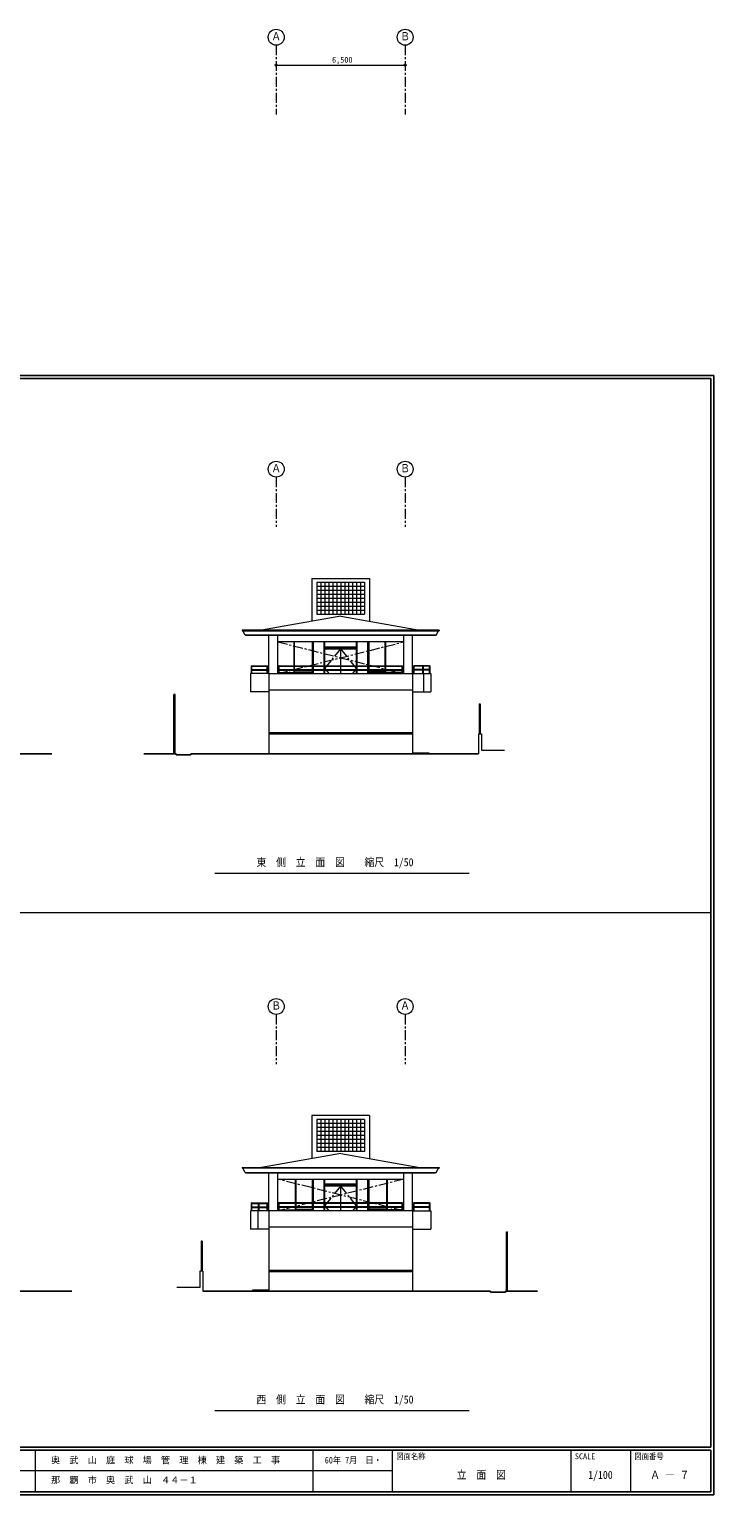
# Model space of a CAD drawing. Units: millimetres, scale not verified, with parts at other scales. Extents: x -39050 to 40550, y -28200 to 45642.
# Drawn here: x 6054 to 40550, y -28200 to 45642 of the extents above; entities that cross this region are included whole.
import ezdxf
from ezdxf.enums import TextEntityAlignment as Align

# ---------------------------------------------------------------- set-up
doc = ezdxf.new("R2010")
doc.units = ezdxf.units.MM
doc.header["$LTSCALE"] = 100
doc.header["$PDMODE"] = 32
doc.header["$PDSIZE"] = 100
doc.linetypes.add('CHAIN1', pattern=[8, 5, -1, 1, -1])
for name, color, linetype, lineweight in [('0-0_基準線･符号', 7, 'CHAIN1', 9), ('0-2_寸法線･文字', 7, 'Continuous', 9), ('0-3_躯体', 3, 'Continuous', 18), ('0-6_文字', 2, 'Continuous', 18), ('0-7_建具', 7, 'Continuous', 9), ('0-8_仕上(太)', 3, 'Continuous', 18), ('0-9_仕上(中)', 7, 'Continuous', 9), ('0-A_仕上(細)', 4, 'Continuous', 9), ('0-F_その他', 7, 'Continuous', 9), ('F-8_F-8ﾚｲﾔ', 5, 'Continuous', 25)]:
    doc.layers.add(name, color=color, linetype=linetype, lineweight=lineweight)
doc.layers.add('F-6_F-6ﾚｲﾔ', color=2, linetype='Continuous')
doc.styles.add('ＭＳ ゴシック', font='')
doc.styles.get('ＭＳ ゴシック').set_extended_font_data('MS Gothic')

msp = doc.modelspace()

# ---------------------------------------------------------------- linework, layer by layer
at = {"layer": '0-0_基準線･符号'}
for p, q in [((18500, 44842.5), (18500, 41342.5)), ((25000, 44842.5), (25000, 41342.5)), ((18500, 23075), (18500, 20575)), ((25000, 23075), (25000, 20575)), ((18500, -4000), (18500, -6500)), ((25000, -4000), (25000, -6500))]:
    msp.add_line(p, q, dxfattribs=at)
at = {"layer": '0-2_寸法線･文字'}
msp.add_line((18500, 43842.5), (25000, 43842.5), dxfattribs=at)
for centre in [(18500, 45242.5), (25000, 45242.5), (18500, 23475), (25000, 23475), (18500, -3600), (25000, -3600)]:
    msp.add_circle(centre, 400, dxfattribs=at)
at = {"layer": '0-2_寸法線･文字', "color": 6}
for p in [(18500, 43842.5), (25000, 43842.5)]:
    msp.add_point(p, dxfattribs=at)
at = {"layer": '0-3_躯体'}
for p, q in [((21750, 16075), (17753.9, 15358.5)), ((21750, 16075), (25746.1, 15358.5)), ((16786.4, 15358.5), (16786.4, 15328.5)), ((26713.6, 15358.5), (16786.4, 15358.5)), ((16813.7, 15328.5), (16786.4, 15328.5)), ((16942.5, 15105.4), (16796.4, 15358.5)), ((16964.8, 15094.7), (16958.6, 15105.4)), ((26535.2, 15094.7), (16964.8, 15094.7)), ((26535.2, 15094.7), (26541.4, 15105.4)), ((26557.5, 15105.4), (26703.6, 15358.5)), ((26686.3, 15328.5), (26713.6, 15328.5)), ((26713.6, 15358.5), (26713.6, 15328.5)), ((28725, 11645), (28785, 11645)), ((25375, 9175), (26200, 9175)), ((28850, 9315), (30009.3, 9315)), ((21750, -11000), (17753.9, -11716.5)), ((21750, -11000), (25746.1, -11716.5)), ((16786.4, -11716.5), (26713.6, -11716.5)), ((16786.4, -11716.5), (16786.4, -11746.5)), ((16813.7, -11746.5), (16786.4, -11746.5)), ((16942.5, -11969.6), (16796.4, -11716.5)), ((26557.5, -11969.6), (26703.6, -11716.5)), ((26686.3, -11746.5), (26713.6, -11746.5)), ((26713.6, -11716.5), (26713.6, -11746.5)), ((16964.8, -11980.3), (16958.6, -11969.6)), ((16964.8, -11980.3), (26535.2, -11980.3)), ((26535.2, -11980.3), (26541.4, -11969.6)), ((14775, -15430), (14715, -15430)), ((14650, -17760), (13490.7, -17760)), ((18125, -17900), (17300, -17900))]:
    msp.add_line(p, q, dxfattribs=at)
for points in [[(28700, 10145), (28700, 9125), (26200, 9125)], [(28700, 10145), (28850, 10145), (28850, 9315)], [(14800, -16930), (14650, -16930), (14650, -17760)], [(14800, -16930), (14800, -17950), (17300, -17950)]]:
    msp.add_lwpolyline(points, dxfattribs=at)
at = {"layer": '0-6_文字', "color": 3}
for p, q in [((15403.7, 3125), (28232.4, 3125)), ((15403.7, -23950), (28232.4, -23950))]:
    msp.add_line(p, q, dxfattribs=at)
at = {"layer": '0-7_建具', "color": 4}
for p, q in [((19397.5, 13225), (19397.5, 14775)), ((19427.5, 13265), (19427.5, 14775)), ((20320, 13265), (20320, 14775)), ((20350, 13188), (20350, 14775)), ((20385, 13175), (20385, 14775)), ((20915, 13175), (20915, 14775)), ((20950, 13175), (20950, 14775)), ((22550, 13175), (22550, 14775)), ((22585, 13175), (22585, 14775)), ((23115, 13175), (23115, 14775)), ((23150, 13188), (23150, 14775)), ((23180, 13265), (23180, 14775)), ((23997.5, 13265), (23997.5, 14775)), ((24027.5, 13225), (24027.5, 14775)), ((20950, 14525), (22550, 14525)), ((20950, 14490), (22550, 14490)), ((20950, 14425), (22550, 14425)), ((21750, 13175), (21750, 14425)), ((18575, 13225), (20350, 13225)), ((18575, 13188), (20350, 13188)), ((19427.5, 13265), (20320, 13265)), ((24925, 13225), (23150, 13225)), ((24925, 13188), (23150, 13188)), ((23997.5, 13265), (23180, 13265)), ((19472.5, -13850), (19472.5, -12300)), ((19502.5, -13810), (19502.5, -12300)), ((20320, -13810), (20320, -12300)), ((20350, -13887), (20350, -12300)), ((20385, -13900), (20385, -12300)), ((20915, -13900), (20915, -12300)), ((20950, -13900), (20950, -12300)), ((22550, -12550), (20950, -12550)), ((22550, -13900), (22550, -12300)), ((22585, -13900), (22585, -12300)), ((23115, -13900), (23115, -12300)), ((23150, -13887), (23150, -12300)), ((23180, -13810), (23180, -12300)), ((24072.5, -13810), (24072.5, -12300)), ((24102.5, -13850), (24102.5, -12300)), ((22550, -12585), (20950, -12585)), ((22550, -12650), (20950, -12650)), ((21750, -13900), (21750, -12650)), ((18575, -13850), (20350, -13850)), ((18575, -13887), (20350, -13887)), ((19502.5, -13810), (20320, -13810)), ((24925, -13850), (23150, -13850)), ((24925, -13887), (23150, -13887)), ((24072.5, -13810), (23180, -13810))]:
    msp.add_line(p, q, dxfattribs=at)
at = {"layer": '0-7_建具', "color": 4, "linetype": 'CHAIN1'}
for p, q in [((20950, 13425), (21750, 14425)), ((22550, 13425), (21750, 14425)), ((20950, 13425), (21150, 13175)), ((22550, 13425), (22350, 13175)), ((20950, -13650), (21750, -12650)), ((22550, -13650), (21750, -12650)), ((20950, -13650), (21150, -13900)), ((22550, -13650), (22350, -13900))]:
    msp.add_line(p, q, dxfattribs=at)
at = {"layer": '0-8_仕上(太)'}
for p, q in [((18125, 13175), (18125, 9125)), ((13400, 12125), (13340, 12125)), ((13340, 9125), (13340, 12125)), ((13400, 9125), (13400, 12125)), ((28725, 11645), (28725, 10145)), ((28785, 11645), (28785, 10145)), ((26200, 9175), (26200, 9125)), ((25375, -13900), (25375, -17950)), ((14715, -15430), (14715, -16930)), ((14775, -15430), (14775, -16930)), ((30100, -14950), (30160, -14950)), ((30100, -17950), (30100, -14950)), ((30160, -17950), (30160, -14950)), ((17300, -17900), (17300, -17950))]:
    msp.add_line(p, q, dxfattribs=at)
for points in [[(18125, 13175), (25375, 13175), (25375, 9125)], [(25375, -13900), (18125, -13900), (18125, -17950)]]:
    msp.add_lwpolyline(points, dxfattribs=at)
at = {"layer": '0-9_仕上(中)'}
for p, q in [((20300, 17975), (20300, 15815)), ((18125, 13175), (18125, 15094.7)), ((18575, 13175), (18575, 15094.7)), ((24925, 14775), (18575, 14775)), ((24925, 13175), (24925, 15094.7)), ((25375, 13175), (25375, 15094.7)), ((18650, 13575), (18620, 13575)), ((18620, 13175), (18620, 13575)), ((18650, 13175), (18650, 13575)), ((18650, 13575), (24850, 13575)), ((18650, 13545), (24850, 13545)), ((18650, 13375), (24850, 13375)), ((18650, 13345), (24850, 13345)), ((24850, 13575), (24880, 13575)), ((24850, 13175), (24850, 13575)), ((24880, 13175), (24880, 13575)), ((25450, 13575), (25420, 13575)), ((25420, 13175), (25420, 13575)), ((25450, 13175), (25450, 13575)), ((25876, 13545), (25450, 13545)), ((25876, 13375), (25450, 13375)), ((25876, 13345), (25450, 13345)), ((25876, 13575), (25876, 13175)), ((25906, 13575), (25906, 13175)), ((26225, 13545), (25906, 13545)), ((26225, 13375), (25906, 13375)), ((26225, 13345), (25906, 13345)), ((26225, 13575), (26255, 13575)), ((26225, 13175), (26225, 13575)), ((26255, 13175), (26255, 13575)), ((25931, 13175), (25931, 12255)), ((26300, 13175), (26300, 12255)), ((18125, 12356.7), (25375, 12356.7)), ((18125, -13900), (18125, -11980.3)), ((18575, -13900), (18575, -11980.3)), ((18575, -12300), (24925, -12300)), ((24925, -13900), (24925, -11980.3)), ((25375, -13900), (25375, -11980.3)), ((17200, -13900), (17200, -14820)), ((17275, -13500), (17245, -13500)), ((17245, -13900), (17245, -13500)), ((17275, -13900), (17275, -13500)), ((17275, -13530), (17594, -13530)), ((17275, -13730), (17594, -13730)), ((17569, -13900), (17569, -14820)), ((17594, -13500), (17594, -13900)), ((17624, -13500), (17624, -13900)), ((17624, -13530), (18050, -13530)), ((17624, -13730), (18050, -13730)), ((18050, -13500), (18080, -13500)), ((18050, -13900), (18050, -13500)), ((18080, -13900), (18080, -13500)), ((18650, -13500), (18620, -13500)), ((18620, -13900), (18620, -13500)), ((18650, -13900), (18650, -13500)), ((24850, -13500), (18650, -13500)), ((24850, -13530), (18650, -13530)), ((24850, -13700), (18650, -13700)), ((24850, -13730), (18650, -13730)), ((24850, -13500), (24880, -13500)), ((24850, -13900), (24850, -13500)), ((24880, -13900), (24880, -13500)), ((25375, -14718.3), (18125, -14718.3))]:
    msp.add_line(p, q, dxfattribs=at)
at = {"layer": '0-9_仕上(中)', "color": 4}
for p, q in [((17275, 13575), (17245, 13575)), ((17245, 13175), (17245, 13575)), ((17275, 13175), (17275, 13575)), ((17275, 13575), (18050, 13575)), ((17275, 13545), (18050, 13545)), ((17275, 13375), (18050, 13375)), ((17275, 13345), (18050, 13345)), ((18050, 13575), (18080, 13575)), ((18050, 13175), (18050, 13575)), ((18080, 13175), (18080, 13575)), ((18125, 13175), (17200, 13175)), ((17200, 13175), (17200, 12255)), ((18125, 12255), (17200, 12255)), ((25450, -13500), (25420, -13500)), ((25420, -13900), (25420, -13500)), ((25450, -13900), (25450, -13500)), ((26225, -13500), (25450, -13500)), ((26225, -13530), (25450, -13530)), ((26225, -13700), (25450, -13700)), ((26225, -13730), (25450, -13730)), ((26225, -13500), (26255, -13500)), ((26225, -13900), (26225, -13500)), ((26255, -13900), (26255, -13500)), ((25375, -14820), (26300, -14820))]:
    msp.add_line(p, q, dxfattribs=at)
at = {"layer": '0-9_仕上(中)', "color": 6, "lineweight": 25}
for p, q in [((7187.2, 9125), (-32605.4, 9125)), ((13450, 9125), (11833.4, 9125)), ((13450, 9125), (13450, 9075)), ((13450, 9075), (14200, 9075)), ((14200, 9125), (14200, 9075)), ((28700, 9125), (14200, 9125)), ((-31587.2, -17950), (8205.4, -17950)), ((14800, -17950), (29300, -17950)), ((29300, -17950), (29300, -18000)), ((30050, -18000), (29300, -18000)), ((30050, -17950), (30050, -18000)), ((30050, -17950), (31666.6, -17950))]:
    msp.add_line(p, q, dxfattribs=at)
at = {"layer": '0-9_仕上(中)'}
for points in [[(20300, 17975), (23200, 17975), (23200, 15815)], [(26225, 13575), (25906, 13575), (25450, 13575)], [(25375, 13175), (25931, 13175), (26300, 13175)], [(25375, 12255), (25931, 12255), (26300, 12255)], [(18125, -13900), (17569, -13900), (17200, -13900)], [(17275, -13500), (17594, -13500), (18050, -13500)], [(17275, -13700), (17624, -13700), (18050, -13700)], [(18125, -14820), (17569, -14820), (17200, -14820)]]:
    msp.add_lwpolyline(points, dxfattribs=at)
at = {"layer": '0-9_仕上(中)', "color": 4}
msp.add_lwpolyline([(25375, -13900), (26300, -13900), (26300, -14820)], dxfattribs=at)
at = {"layer": '0-A_仕上(細)'}
for p, q in [((20550, 17775), (20550, 16175)), ((20550, 17775), (22950, 17775)), ((20750, 17775), (20750, 16175)), ((20950, 17775), (20950, 16175)), ((21150, 17775), (21150, 16175)), ((21350, 17775), (21350, 16175)), ((21550, 17775), (21550, 16175)), ((21750, 17775), (21750, 16175)), ((21950, 17775), (21950, 16175)), ((22150, 17775), (22150, 16175)), ((22350, 17775), (22350, 16175)), ((22550, 17775), (22550, 16175)), ((22750, 17775), (22750, 16175)), ((22950, 17775), (22950, 16175)), ((20550, 17575), (22950, 17575)), ((20550, 17375), (22950, 17375)), ((20550, 17175), (22950, 17175)), ((20550, 16975), (22950, 16975)), ((20550, 16775), (22950, 16775)), ((20550, 16575), (22950, 16575)), ((20550, 16375), (22950, 16375)), ((20550, 16175), (22950, 16175)), ((16786.4, 15328.5), (26713.6, 15328.5)), ((26557.5, 15105.4), (16942.5, 15105.4)), ((25375, 10195), (18125, 10195)), ((25375, 10120), (18125, 10120)), ((23200, -9100), (20300, -9100)), ((20300, -9100), (20300, -11260)), ((20550, -9300), (20550, -10900)), ((22950, -9300), (20550, -9300)), ((22950, -9500), (20550, -9500)), ((20750, -9300), (20750, -10900)), ((20950, -9300), (20950, -10900)), ((21150, -9300), (21150, -10900)), ((21350, -9300), (21350, -10900)), ((21550, -9300), (21550, -10900)), ((21750, -9300), (21750, -10900)), ((21950, -9300), (21950, -10900)), ((22150, -9300), (22150, -10900)), ((22350, -9300), (22350, -10900)), ((22550, -9300), (22550, -10900)), ((22750, -9300), (22750, -10900)), ((22950, -9300), (22950, -10900)), ((23200, -9100), (23200, -11260)), ((22950, -9700), (20550, -9700)), ((22950, -9900), (20550, -9900)), ((22950, -10100), (20550, -10100)), ((22950, -10300), (20550, -10300)), ((22950, -10500), (20550, -10500)), ((22950, -10700), (20550, -10700)), ((22950, -10900), (20550, -10900)), ((26713.6, -11746.5), (16786.4, -11746.5)), ((16942.5, -11969.6), (26557.5, -11969.6)), ((18125, -16880), (25375, -16880)), ((18125, -16955), (25375, -16955))]:
    msp.add_line(p, q, dxfattribs=at)
at = {"layer": '0-A_仕上(細)', "linetype": 'CHAIN1'}
for p, q in [((18575, 14775), (24925, 13175)), ((18575, 13175), (24925, 14775)), ((24925, -12300), (18575, -13900)), ((24925, -13900), (18575, -12300))]:
    msp.add_line(p, q, dxfattribs=at)
at = {"layer": '0-F_その他'}
msp.add_line((40400, 1125), (-38900, 1125), dxfattribs=at)
at = {"layer": 'F-8_F-8ﾚｲﾔ'}
for p, q in [((-39050, 28200), (40550, 28200)), ((40550, 28200), (40550, -28200)), ((-38900, 28050), (40400, 28050)), ((40400, 28050), (40400, -25800)), ((40400, -25800), (-38900, -25800)), ((40400, -25950), (-38900, -25950)), ((40400, -25950), (40400, -28050)), ((40400, -28050), (-38900, -28050)), ((40550, -28200), (-39050, -28200))]:
    msp.add_line(p, q, dxfattribs=at)
at = {"layer": 'F-8_F-8ﾚｲﾔ', "color": 7, "lineweight": 9}
for p, q in [((6350, -26000), (6350, -28050)), ((20350, -25950), (20350, -28050)), ((24350, -25950), (24350, -28050)), ((33350, -25950), (33350, -28050)), ((36350, -25950), (36350, -28050)), ((24350, -27000), (3550, -27000))]:
    msp.add_line(p, q, dxfattribs=at)

# ---------------------------------------------------------------- texts
at = {"layer": '0-2_寸法線･文字', "color": 3, "style": 'ＭＳ ゴシック', "width": 0.9}
msp.add_text('6,500', height=293.3, dxfattribs=at).set_placement((21312.5, 43872.5), align=Align.BOTTOM_LEFT)
at = {"layer": '0-6_文字', "style": 'ＭＳ ゴシック', "width": 0.9}
for s, p in [('Ａ', (18250, 44967.5)), ('Ｂ', (24750, 44967.5)), ('Ａ', (18250, 23200)), ('Ｂ', (24750, 23200)), ('東\u3000側\u3000立\u3000面\u3000図\u3000\u3000縮尺\u30001/50', (17503.2, 3347.5)), ('Ｂ', (18250, -3875)), ('Ａ', (24750, -3875)), ('西\u3000側\u3000立\u3000面\u3000図\u3000\u3000縮尺\u30001/50', (17503.2, -23727.5))]:
    msp.add_text(s, height=403.2, dxfattribs=at).set_placement(p, align=Align.BOTTOM_LEFT)
at = {"layer": 'F-6_F-6ﾚｲﾔ', "style": 'ＭＳ ゴシック'}
for s, p in [('奥\u3000武\u3000山\u3000庭\u3000球\u3000場\u3000管\u3000理\u3000棟\u3000建\u3000築\u3000工\u3000事', (7150, -26725)), ('那\u3000覇\u3000市\u3000奥\u3000武\u3000山\u3000４４－１', (7150, -27725))]:
    msp.add_text(s, height=329.9, dxfattribs=at).set_placement(p, align=Align.BOTTOM_LEFT)
at = {"layer": 'F-6_F-6ﾚｲﾔ', "style": 'ＭＳ ゴシック', "width": 0.9}
for s, height, p in [('60年 7月  日・', 329.9, (20950, -26725)), ('立\u3000面\u3000図', 403.2, (27600, -27525)), ('1/100', 403.2, (34225, -27525)), ('Ａ ― ７', 403.2, (37350, -27525))]:
    msp.add_text(s, height=height, dxfattribs=at).set_placement(p, align=Align.BOTTOM_LEFT)
at = {"layer": 'F-6_F-6ﾚｲﾔ', "color": 3, "style": 'ＭＳ ゴシック', "width": 0.9}
for s, p in [('図面名称', (24550, -26500)), ('SCALE', (33550, -26500)), ('図面番号', (36550, -26500))]:
    msp.add_text(s, height=293.3, dxfattribs=at).set_placement(p, align=Align.BOTTOM_LEFT)

doc.saveas('drawing.dxf')
